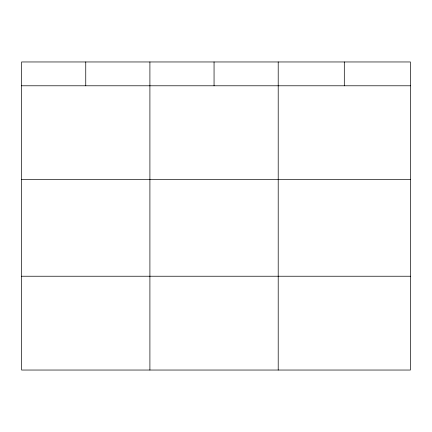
<?xml version="1.0" encoding="UTF-8"?>
<svg xmlns="http://www.w3.org/2000/svg" width="432" height="432" viewBox="0 0 432 432"><rect width="100%" height="100%" fill="white"/><g stroke="black" fill="none" stroke-linecap="round" stroke-linejoin="round"><path stroke-width="0.65" d="M410.4 179.588L410.4 61.96L21.6 61.96L21.6 370.04L410.4 370.04L410.4 179.588L21.6 179.588M21.6 85.784L410.4 85.784M21.6 276.232L410.4 276.232M344.304 61.96L344.304 85.784M278.208 61.96L278.208 370.04M214.056 61.96L214.056 85.784M149.904 61.96L149.904 370.04M85.752 61.96L85.752 85.784"/></g></svg>
